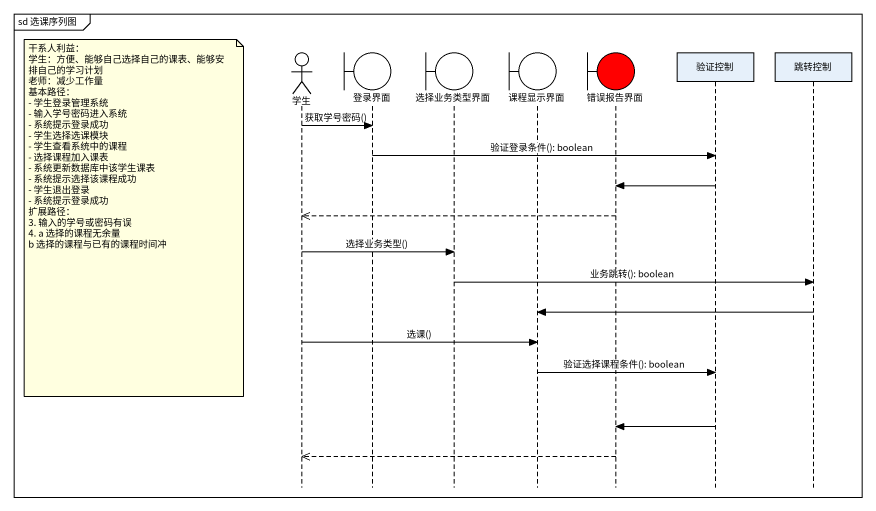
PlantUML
@startuml
mainframe sd 选课序列图
hide footbox
actor 学生
boundary 登录界面
boundary 选择业务类型界面
boundary 课程显示界面
boundary 错误报告界面 #FF0000
participant 验证控制
participant 跳转控制

学生 -> 登录界面 : 获取学号密码()
登录界面 -> 验证控制 : 验证登录条件(): boolean
验证控制 -> 错误报告界面
错误报告界面 -->> 学生
note left of 学生
  干系人利益：
  学生：方便、能够自己选择自己的课表、能够安排自己的学习计划
  老师：减少工作量
  基本路径：
  - 学生登录管理系统
  - 输入学号密码进入系统
  - 系统提示登录成功
  - 学生选择选课模块
  - 学生查看系统中的课程
  - 选择课程加入课表
  - 系统更新数据库中该学生课表
  - 系统提示选择该课程成功
  - 学生退出登录
  - 系统提示登录成功
  扩展路径：
  3. 输入的学号或密码有误
  4. a 选择的课程无余量
  b 选择的课程与已有的课程时间冲
end note
学生 -> 选择业务类型界面 : 选择业务类型()
选择业务类型界面 -> 跳转控制 : 业务跳转(): boolean
跳转控制 -> 课程显示界面
学生 -> 课程显示界面 : 选课()
课程显示界面 -> 验证控制 : 验证选择课程条件(): boolean
验证控制 -> 错误报告界面
错误报告界面 -->> 学生
@enduml
